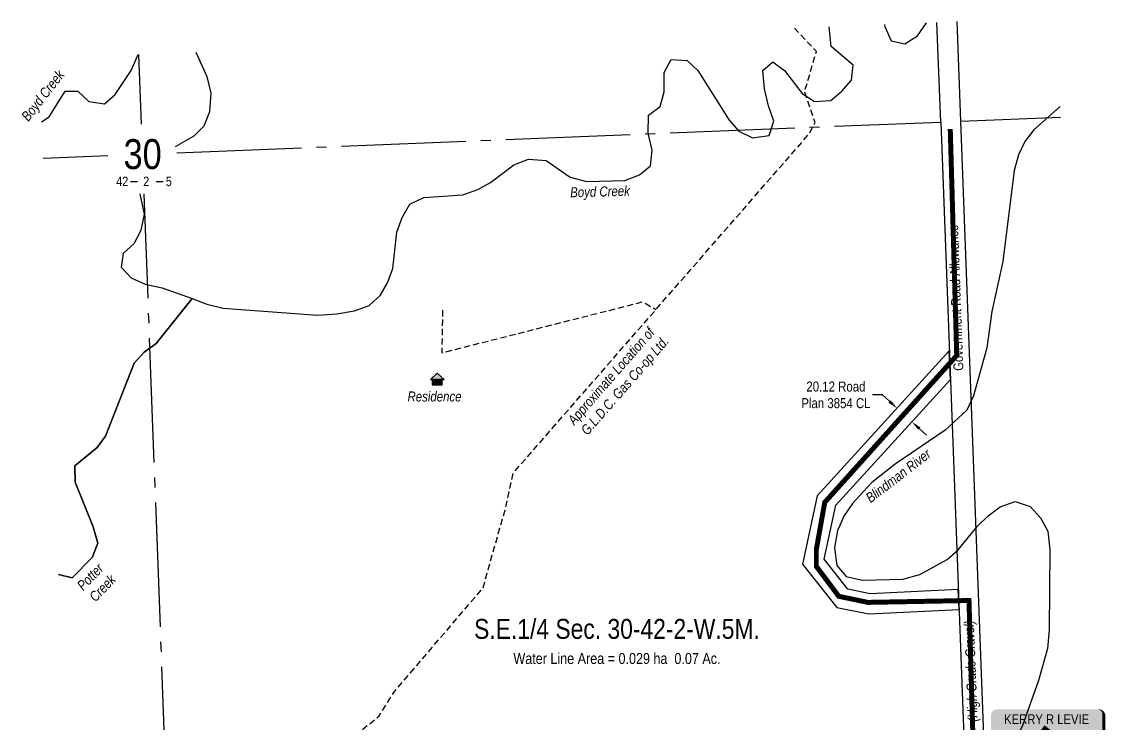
# Model space of a CAD drawing. Extents: x 670596 to 687743, y 5824540 to 5836613.
# Drawn here: x 684047 to 685134, y 5835908 to 5836613 of the extents above; entities that cross this region are included whole.
import ezdxf
from ezdxf.enums import TextEntityAlignment as Align

# ---------------------------------------------------------------- set-up
doc = ezdxf.new("R2010")
doc.units = 0
doc.header["$LTSCALE"] = 5
doc.header["$PDSIZE"] = 0.5
doc.linetypes.add('foc-QUARTERLINE', pattern=[33, 25, -3, 2, -3])
doc.linetypes.add('UG_PIPE', pattern=[1.875, 1.25, -0.625])
doc.layers.get('Defpoints').update_dxf_attribs({"color": 9})
for name, color, linetype in [('10', 1, 'Continuous'), ('9', 3, 'Continuous'), ('AS-OWNER', 7, 'Continuous'), ('AS-PIPE-UG', 44, 'UG_PIPE'), ('AS-RESIDENCE', 14, 'Continuous'), ('AS-ROADS', 254, 'Continuous'), ('C-SYMBOL', 7, 'Continuous'), ('L-AREAREQUIRED', 7, 'Continuous'), ('L-ROAD-T', 7, 'Continuous'), ('L-SEC', 7, 'Continuous'), ('L-SECLBL', 7, 'Continuous'), ('L-SECQ', 8, 'foc-QUARTERLINE'), ('L-TITLEDB', 4, 'Continuous'), ('T-WATER', 160, 'Continuous'), ('T-WATER-T', 170, 'Continuous')]:
    doc.layers.add(name, color=color, linetype=linetype)
doc.layers.add('T-TEXT', color=48, linetype='Continuous', lineweight=18)
doc.styles.add('100L', font='ARIALN.TTF', dxfattribs={"height": 11})
doc.styles.add('175L', font='ARIALN.TTF', dxfattribs={"height": 20})
doc.styles.add('80', font='ARIALN.TTF', dxfattribs={"height": 10})
doc.styles.add('80CG', font='ARIALN.TTF', dxfattribs={"height": 10})
doc.styles.add('80L', font='ARIALN.TTF', dxfattribs={"height": 10})
doc.styles.add('80LS', font='ARIALNI.TTF', dxfattribs={"height": 10})
doc.styles.add('foc-LtypeFont', font='ARIALN.TTF', dxfattribs={"height": 7.35})
doc.styles.add('SIMPLEX', font='ARIALN.TTF')
doc.linetypes.add('foc-TOPO-flowdirection-NOLINE', pattern='A,0,[">",foc-LtypeFont,S=0.3,R=0,X=0,Y=-0.945],-20,[">",foc-LtypeFont,S=0.3,R=0,X=0,Y=-0.945],0', length=20)
doc.dimstyles.new('Compass 5 000', dxfattribs={"dimscale": 5, "dimtxt": 9, "dimasz": 2, "dimexe": 0.2, "dimexo": 0.0625, "dimgap": 0.5, "dimtad": 0, "dimtih": 1, "dimtoh": 1, "dimzin": 0, "dimdsep": 46, "dimtxsty": '80CG', "dimcen": 0.1, "dimse1": 1, "dimse2": 1, "dimclrd": 256, "dimclrt": 256, "dimaunit": 1, "dimadec": 4, "dimazin": 0, "dimtfac": 0.06, "dimtofl": 0, "dimtmove": 0, "dimatfit": 1, "dimfxl": 0.2, "dimtolj": 1, "dimtzin": 0, "dimlwd": -1, "dimarcsym": 0})

# ---------------------------------------------------------------- blocks, each defined once
blk = doc.blocks.new('L-SECLBL')
at = {"layer": '9', "color": 7}
for p, q in [((-5.1, -27.8), (-12.3, -27.8)), ((20.7, -27.8), (13.5, -27.8))]:
    blk.add_line(p, q, dxfattribs=at)
at = {"layer": '10', "color": 2, "style": 'SIMPLEX'}
blk.add_attdef('SEC', text='', height=30, dxfattribs=at).set_placement((0, 0), align=Align.MIDDLE)
at = {"layer": '10', "color": 5, "style": '80L'}
blk.add_attdef('TWP', text='', height=9.5, dxfattribs=at).set_placement((-14.4, -27.4), align=Align.MIDDLE_RIGHT)
blk.add_attdef('RGE', text='', height=9.5, dxfattribs=at).set_placement((3.6, -27.4), align=Align.MIDDLE_CENTER)
blk.add_attdef('MER', text='', height=9.5, dxfattribs=at).set_placement((23.2, -27.4), align=Align.MIDDLE_LEFT)
blk = doc.blocks.new('*D562')
at = {"layer": 'Defpoints', "color": 0, "transparency": 16777216}
for p in [(684930.9, 5836231.1), (684945.8, 5836217.5), (684939.9, 5836211.1)]:
    blk.add_point(p, dxfattribs=at)
at = {"layer": 'L-TITLEDB', "transparency": 16777216}
for p, q in [((684910.3, 5836238.1), (684900.3, 5836238.1)), ((684917.7, 5836231.4), (684910.3, 5836238.1)), ((684947.3, 5836204.4), (684954.7, 5836197.7))]:
    blk.add_line(p, q, dxfattribs=at)
for points in [[(684918.8, 5836232.6), (684916.5, 5836230.2), (684925, 5836224.7)], [(684948.4, 5836205.6), (684946.2, 5836203.2), (684939.9, 5836211.1)]]:
    blk.add_solid(points, dxfattribs=at)
at = {"layer": 'L-TITLEDB', "transparency": 16777216, "insert": (684863.7, 5836238.1), "char_height": 10, "attachment_point": 5, "style": '80CG'}
blk.add_mtext('\\A1;20.12 Road\\PPlan 3854 CL', dxfattribs=at)
blk = doc.blocks.new('res_occ')
for points in [[(0.1, 0.89), (-1.26, -0.37), (1.46, -0.37)], [(-0.9, -1.43), (1.1, -1.43), (1.1, -0.37), (-0.9, -0.37)]]:
    blk.add_hatch(color=14).paths.add_polyline_path(points)
at = {"color": 14}
for points in [[(0.1, 0.89), (-1.26, -0.37), (1.46, -0.37)], [(-0.9, -1.43), (1.1, -1.43), (1.1, -0.37), (-0.9, -0.37)]]:
    blk.add_lwpolyline(points, close=True, dxfattribs=at)
blk = doc.blocks.new('*U876')
h = blk.add_hatch(color=59)
edge = h.paths.add_edge_path()
edge.add_line((-51.5, -20), (51.5, -20))
edge.add_arc((51.5, -14), 6, 270, 360)
edge.add_line((57.5, -14), (57.5, 12.5))
edge.add_arc((51.5, 12.5), 6, 0, 90)
edge.add_line((51.5, 18.5), (-51.5, 18.5))
edge.add_arc((-51.5, 12.5), 6, 90, 180)
edge.add_line((-57.5, 12.5), (-57.5, -14))
edge.add_arc((-51.5, -14), 6, 180, 270)
at = {"color": 1, "flags": 128}
blk.add_lwpolyline([(-51.5, -20, 3, 3, 0), (51.5, -20, 3, 3, 0.414214), (57.5, -14, 3, 3, 0), (57.5, 12.5, 3, 0, 0.414214), (51.5, 18.5, 0, 0, 0), (-51.5, 18.5, 0, 0, 0.414214), (-57.5, 12.5, 0, 0, 0), (-57.5, -14, 0, 3, 0.414214)], format="xyseb", close=True, dxfattribs=at)
blk.add_lwpolyline([(-120.8, -158.4, 0, 7.5, 0), (0, 0, 0, 0, 0)], format="xyseb", dxfattribs=at)
at = {"color": 1, "style": '80'}
blk.add_attdef('ENTER_TEXT_001', (-36.7, -5), '', height=10, dxfattribs=at)

msp = doc.modelspace()

# ---------------------------------------------------------------- linework, layer by layer
at = {"layer": 'AS-PIPE-UG', "flags": 128}
for points in [[(684204.29, 5835524.537), (684215.101, 5835526.366), (684245.053, 5835528.442), (684252.429, 5835539.268), (684259.554, 5835561.591), (684260.704, 5835576.792), (684258.154, 5835603.53), (684241.657, 5835643.852), (684245.144, 5835702.676), (684271.79, 5835715.247), (684296.906, 5835734.935), (684315.374, 5835757.576), (684336.618, 5835781.109), (684342.085, 5835792.528), (684358.393, 5835850.947), (684367.712, 5835874.654), (684385.078, 5835899.207), (684405.761, 5835915.837), (684420.384, 5835939.558), (684509.727, 5836044.342), (684533.174, 5836127.251), (684540.3, 5836159.809), (684836.741, 5836499.924), (684842.956, 5836511.571), (684832.296, 5836542.649), (684844.192, 5836582.73), (684822.059, 5836606.177)], [(684469.169, 5836323.004), (684468.529, 5836280.393), (684669.981, 5836331.526), (684683.167, 5836323.724)]]:
    msp.add_lwpolyline(points, dxfattribs=at)
at = {"layer": 'AS-ROADS', "flags": 128}
msp.add_lwpolyline([(684875.415, 5835690.945, 5, 5, 0), (684886.834, 5835714.662, 5, 5, 0), (684925.878, 5835742.17, 5, 5, 0), (684978.845, 5835786.274, 5, 5, 0), (685001.386, 5835885.304, 5, 5, 0), (684997.16, 5836031.736, 5, 5, 0), (684895.725, 5836029.859, 5, 5, 0), (684866.609, 5836035.96, 5, 5, 0), (684844.068, 5836065.998, 5, 5, 0), (684844.068, 5836082.894, 5, 5, 0), (684852.521, 5836130.297, 5, 5, 0), (684984.874, 5836277.713, 5, 5, 0), (684978.378, 5836504.989, 0, 0, 0)], format="xyseb", dxfattribs=at)
at = {"layer": 'L-SEC', "flags": 128}
for points in [[(684968.819, 5836511.997), (684965.046, 5836611.923)], [(684988.92, 5836512.748), (684985.145, 5836612.731)], [(684968.819, 5836511.997), (684999.025, 5835707.492)], [(685019.125, 5835708.264), (684988.92, 5836512.748)]]:
    msp.add_lwpolyline(points, dxfattribs=at)
at = {"layer": 'L-SECQ', "flags": 128}
for points in [[(684167.352, 5836509.809), (684164.728, 5836579.757)], [(684202.89, 5836481.21), (684968.819, 5836511.997)], [(684988.918, 5836512.805), (685088.838, 5836516.821)], [(684068.569, 5836475.812), (684133.663, 5836478.428)], [(684198.651, 5835675.517), (684169.976, 5836439.859)]]:
    msp.add_lwpolyline(points, dxfattribs=at)
at = {"layer": 'L-TITLEDB', "flags": 128}
msp.add_lwpolyline([(684977.447, 5836282.222), (684845.073, 5836136.832), (684830.243, 5836068.242), (684864.62, 5836024.736), (684896.7, 5836018.324), (684987.196, 5836022.563), (684986.441, 5836042.665), (684898.222, 5836038.533), (684875.816, 5836043.011), (684851.909, 5836073.267), (684863.59, 5836127.293), (684978.524, 5836253.527)], close=True, dxfattribs=at)
at = {"layer": 'T-WATER'}
for points in [[(684165.692, 5836439.938), (684169.963, 5836419.565), (684166.535, 5836403.009), (684159.761, 5836389.846), (684148.79, 5836380.186), (684146.935, 5836366.41), (684157.047, 5836355.645), (684171.116, 5836349.347), (684188.073, 5836345.538), (684218.115, 5836334.717), (684232.709, 5836329.185), (684249.081, 5836325.229), (684343.807, 5836318.154), (684363.268, 5836319.43), (684380.792, 5836322.564), (684395.784, 5836327.799), (684406.549, 5836337.909), (684413.924, 5836350.504), (684419.23, 5836365.008), (684423.269, 5836401.331), (684428.892, 5836416.301), (684436.253, 5836429.476), (684450.295, 5836436.32), (684489.613, 5836438.756), (684504.472, 5836444.121), (684517.394, 5836451.272), (684540.614, 5836468.986), (684555.466, 5836474.673), (684573.153, 5836473.362), (684597.134, 5836456.492), (684613.64, 5836452.41), (684652.007, 5836453.45), (684666.732, 5836458.939), (684677.648, 5836468.143), (684679.395, 5836483.876), (684675.555, 5836500.86), (684675.748, 5836518.785), (684687.455, 5836527.673), (684691.384, 5836542.348), (684691.614, 5836561.645), (684698.457, 5836574.617), (684714.432, 5836573.856), (684725.116, 5836563.819), (684756.499, 5836513.756), (684766.418, 5836502.858), (684779.904, 5836496.286), (684796.792, 5836498.62), (684801.515, 5836512.85), (684795.942, 5836528.358), (684792.233, 5836545.281), (684790.452, 5836563.82), (684800.468, 5836572.282), (684812.169, 5836563.643), (684829.874, 5836540.749), (684842.086, 5836532.644), (684858.614, 5836533.467), (684869.656, 5836542.866), (684879.289, 5836553.872), (684881.177, 5836569.152), (684858.99, 5836587.693), (684857.04, 5836607.582)], [(684912.352, 5836609.806), (684912.831, 5836607.778), (684918.968, 5836593.398), (684932.894, 5836590.627), (684945.673, 5836598.367), (684954.561, 5836611.502)], [(685088.439, 5836527.424), (685062.324, 5836504.136), (685053.165, 5836492.424), (685046.658, 5836479.004), (685042.423, 5836463.409), (685031.09, 5836372.12), (685020.228, 5836321.847), (685015.078, 5836285.435), (685001.622, 5836237.134), (684995.137, 5836222.734), (684973.405, 5836202.831), (684923.018, 5836168.433), (684899.613, 5836150.195), (684891.637, 5836141.502), (684880.261, 5836129.101), (684871.583, 5836116.287), (684867.584, 5836107.037), (684865.36, 5836101.894), (684862.136, 5836084.949), (684864.691, 5836066.889), (684874.027, 5836055.78), (684890.458, 5836052.084), (684930.654, 5836053.23), (684947.951, 5836057.797), (684975.412, 5836072.985), (684986.386, 5836082.514), (685005.807, 5836106.421), (685016.304, 5836116.855), (685028.275, 5836125.62), (685043.326, 5836131.182), (685058.675, 5836126.158), (685068.867, 5836114.74), (685076.095, 5836101.296), (685078.266, 5836082.899), (685077.489, 5836002.306), (685075.939, 5835983.567), (685066.707, 5835951.381), (685050.453, 5835905.373)], [(685088.439, 5836527.424), (685062.324, 5836504.136), (685053.165, 5836492.424), (685046.658, 5836479.004), (685042.423, 5836463.409), (685031.09, 5836372.12), (685020.228, 5836321.847), (685015.078, 5836285.435), (685001.622, 5836237.134), (684995.137, 5836222.734), (684973.405, 5836202.831), (684923.018, 5836168.433), (684899.613, 5836150.195), (684891.637, 5836141.502)]]:
    msp.add_lwpolyline(points, dxfattribs=at)
at = {"layer": 'T-WATER', "linetype": 'foc-TOPO-flowdirection-NOLINE', "flags": 128}
for points in [[(684165.693, 5836439.939), (684169.964, 5836419.566), (684166.536, 5836403.01), (684159.762, 5836389.847), (684148.791, 5836380.187), (684146.936, 5836366.411), (684157.048, 5836355.646), (684171.117, 5836349.348), (684188.074, 5836345.539), (684218.116, 5836334.718), (684232.71, 5836329.187), (684249.082, 5836325.231), (684343.808, 5836318.156), (684363.269, 5836319.432), (684380.793, 5836322.566), (684395.785, 5836327.801), (684406.55, 5836337.911), (684413.925, 5836350.506), (684419.231, 5836365.01), (684423.27, 5836401.333), (684428.893, 5836416.302), (684436.254, 5836429.477), (684450.296, 5836436.322), (684489.614, 5836438.757), (684504.473, 5836444.123), (684517.395, 5836451.274), (684540.615, 5836468.987), (684555.467, 5836474.674), (684573.154, 5836473.363), (684597.135, 5836456.493), (684613.641, 5836452.411), (684652.008, 5836453.452), (684666.733, 5836458.941), (684677.649, 5836468.144), (684679.396, 5836483.877), (684675.556, 5836500.862), (684675.749, 5836518.786), (684687.456, 5836527.674), (684691.385, 5836542.35), (684691.615, 5836561.647), (684698.458, 5836574.619), (684714.433, 5836573.857), (684725.117, 5836563.821), (684756.5, 5836513.758), (684766.419, 5836502.859), (684779.905, 5836496.288), (684796.793, 5836498.622), (684801.516, 5836512.851), (684795.943, 5836528.36), (684792.234, 5836545.283), (684790.453, 5836563.821), (684800.469, 5836572.284), (684812.17, 5836563.645), (684829.875, 5836540.751), (684842.087, 5836532.646), (684858.615, 5836533.468), (684869.657, 5836542.868), (684879.29, 5836553.873), (684881.178, 5836569.153), (684858.991, 5836587.694), (684857.041, 5836607.583)], [(684912.354, 5836609.806), (684912.832, 5836607.78), (684918.969, 5836593.399), (684932.895, 5836590.629), (684945.674, 5836598.369), (684954.561, 5836611.502)], [(684067.205, 5836512.167), (684074.687, 5836517.078), (684090.795, 5836542.942), (684103.484, 5836542.893), (684114.368, 5836532.73), (684130.186, 5836530.138), (684141.028, 5836539.73), (684157.114, 5836563.629), (684163.863, 5836579.722)], [(684221.915, 5836582.056), (684232.98, 5836557.645), (684236.745, 5836541.114), (684235.393, 5836522.312), (684229.889, 5836507.935), (684219.846, 5836497.71), (684201.213, 5836487.214)], [(685088.439, 5836527.425), (685062.324, 5836504.136), (685053.165, 5836492.424), (685046.658, 5836479.005), (685042.423, 5836463.41), (685031.09, 5836372.121), (685020.228, 5836321.848), (685015.078, 5836285.436), (685001.622, 5836237.135), (684995.137, 5836222.734), (684973.405, 5836202.832), (684923.018, 5836168.433), (684899.613, 5836150.195), (684891.637, 5836141.502), (684880.261, 5836129.102), (684871.583, 5836116.288), (684867.584, 5836107.037), (684865.36, 5836101.894), (684862.136, 5836084.949), (684864.691, 5836066.889), (684874.027, 5836055.78), (684890.458, 5836052.085), (684930.654, 5836053.231), (684947.951, 5836057.797), (684975.412, 5836072.986), (684986.386, 5836082.514), (685005.807, 5836106.421), (685016.304, 5836116.855), (685028.275, 5836125.62), (685043.326, 5836131.183), (685058.675, 5836126.158), (685068.867, 5836114.741), (685076.095, 5836101.296), (685078.266, 5836082.9), (685077.489, 5836002.306), (685075.939, 5835983.567), (685066.707, 5835951.382), (685050.453, 5835905.374), (685028.836, 5835865.395), (685003.872, 5835808.01), (684972.159, 5835715.619), (684968.224, 5835708.684), (684953.463, 5835682.667), (684919.588, 5835622.964), (684921.858, 5835606.009), (684935.286, 5835599.11), (684953.412, 5835601.667), (684990.455, 5835606.406), (685034.343, 5835624.049), (685051.576, 5835628.548), (685071.291, 5835630.159), (685090.154, 5835628.938), (685102.565, 5835620.709), (685107.683, 5835605.124), (685107.813, 5835566.474), (685094.711, 5835454.543), (685059.305, 5835324.922), (685052.065, 5835312.139), (685042.356, 5835301.592), (685017.113, 5835265.851), (685006.471, 5835256.133), (684993.308, 5835247.995), (684951.039, 5835228.099), (684912.641, 5835204.691), (684880.557, 5835181.227), (684864.881, 5835169.763), (684802.027, 5835107.556), (684783.82, 5835084.918), (684764.731, 5835042.968), (684760.905, 5835026.598), (684759.61, 5835008.191), (684760.387, 5834987.738), (684767.647, 5834952.057), (684780.589, 5834922.714), (684788.831, 5834910.73), (684802.664, 5834903.251), (684835.773, 5834896.588), (684871.968, 5834892.349), (684923.39, 5834882.688), (684941.282, 5834880.987), (684956.579, 5834875.372), (684982.746, 5834860.185), (684992.649, 5834850.004), (684999.506, 5834835.635), (684999.061, 5834817.182), (684988.692, 5834786.15), (684974.864, 5834757.723), (684958.599, 5834733.035), (684937.869, 5834712.174), (684936.287, 5834710.779)], [(684084.248, 5836057.874), (684097.688, 5836054.338), (684117.702, 5836075.048), (684123.469, 5836089.438), (684118.726, 5836105.812), (684100.936, 5836150.419), (684100.311, 5836166.949), (684122.732, 5836185.299), (684131.308, 5836196.803), (684160.044, 5836269.966), (684170.136, 5836280.915), (684181.977, 5836289.676), (684218.115, 5836334.717)]]:
    msp.add_lwpolyline(points, dxfattribs=at)
at = {"layer": 'T-WATER', "flags": 128}
for points in [[(684067.205, 5836512.166), (684074.686, 5836517.077), (684090.794, 5836542.941), (684103.483, 5836542.892), (684114.367, 5836532.729), (684130.185, 5836530.137), (684141.027, 5836539.729), (684157.113, 5836563.628), (684163.862, 5836579.722)], [(684221.913, 5836582.055), (684232.979, 5836557.644), (684236.744, 5836541.113), (684235.392, 5836522.311), (684229.888, 5836507.934), (684219.845, 5836497.709), (684201.212, 5836487.213)], [(684218.115, 5836334.717), (684181.977, 5836289.676), (684170.136, 5836280.915), (684160.044, 5836269.966), (684131.308, 5836196.803), (684122.732, 5836185.299), (684100.311, 5836166.949), (684100.936, 5836150.419), (684118.726, 5836105.812), (684123.469, 5836089.438), (684117.702, 5836075.048), (684097.688, 5836054.338), (684084.248, 5836057.874)]]:
    msp.add_lwpolyline(points, dxfattribs=at)

# ---------------------------------------------------------------- block references
at = {"layer": 'AS-OWNER'}
ref = msp.add_blockref('*U876', (685075.824, 5835904.253), dxfattribs=dict(at, xscale=0.9841299212598432, yscale=0.9841299212598432, zscale=0.9841299212598432))
ref.add_attrib('ENTER_TEXT_001', 'KERRY R LEVIE', (685032.428, 5835907.708), dxfattribs={"layer": '0', "color": 1, "height": 9.8413, "style": '80'})
ref.add_attrib('ENTER_TEXT_002', 'C. of T. 242 091 526', (685023.738, 5835891.132), dxfattribs={"layer": '0', "color": 1, "height": 9.8413, "style": '80'})
at = {"layer": 'AS-RESIDENCE', "xscale": 4.999999999999989, "yscale": 4.999999999999989, "zscale": 4.999999999999989}
msp.add_blockref('res_occ', (684463.387, 5836255.49), dxfattribs=at)
at = {"layer": 'L-SECLBL'}
msp.add_blockref('L-SECLBL', (684168.477, 5836479.827), dxfattribs=at).add_auto_attribs({'SEC': '30', 'TWP': '42', 'RGE': '2', 'MER': '5'})

# ---------------------------------------------------------------- texts
at = {"layer": 'AS-PIPE-UG', "insert": (684580.839, 5836198.779), "char_height": 10, "attachment_point": 1, "rotation": 48.924934, "style": '175L'}
msp.add_mtext_dynamic_manual_height_columns('\\pi19.835;{\\fArial Narrow|b0|i1|c0|p34;Approximate Location of\\P\\pi20.759;G.L.D.C. Gas Co-op Ltd.}', width=164.71119, gutter_width=100, heights=[0], dxfattribs=at)
at = {"layer": 'AS-RESIDENCE', "insert": (684434.11, 5836241.527), "char_height": 10, "attachment_point": 1, "style": '175L'}
msp.add_mtext_dynamic_manual_height_columns('{\\fArial Narrow|b0|i1|c0|p34;Residence}', width=18.19126, gutter_width=100, heights=[0], dxfattribs=at)
at = {"layer": 'C-SYMBOL', "color": 3, "style": '175L'}
msp.add_text('S.E.1/4 Sec. 30-42-2-W.5M.', height=20, dxfattribs=at).set_placement((684644.132, 5835987.257), align=Align.BOTTOM_CENTER)
at = {"layer": 'L-AREAREQUIRED', "color": 5, "style": '100L'}
msp.add_text('Water Line Area = 0.029 ha  0.07 Ac.', height=11, dxfattribs=at).set_placement((684644.132, 5835964.757), align=Align.BOTTOM_CENTER)
at = {"layer": 'L-ROAD-T', "style": '80L'}
msp.add_text('Government Road Allowance', height=9.84252, rotation=92.150221, dxfattribs=at).set_placement((684983.964, 5836335.567), align=Align.MIDDLE_CENTER)
at = {"layer": 'T-TEXT', "style": '80LS'}
msp.add_text('(High Grade Gravel)', height=9.84252, rotation=92.150221, dxfattribs=at).set_placement((684999.062, 5835960.918), align=Align.MIDDLE_CENTER)
at = {"layer": 'T-WATER-T', "attachment_point": 1}
for s, width, gutter_width, insert, char_height, rotation, style in [('\\pi30.577;{\\fArial Narrow|b0|i1|c0|p34;Boyd Creek}', 121.11405, 100, (684027.208, 5836493.978), 10, 52.072883, '175L'), ('\\pi30.577;{\\fArial Narrow|b0|i1|c0|p34;Boyd Creek}', 121.11405, 100, (684566.515, 5836445.568), 10, 1.543969, '175L'), ('{\\fArial Narrow|b0|i1|c0|p34;Blindman River}', 78.76303, 100, (684892.442, 5836137.149), 10, 37.686661, '175L'), ('\\pi0.32811;{\\fArial Narrow|b0|i1|c0|p34;Potter\\P\\pi0.77144;Creek}', 31.66207, 55, (684101.476, 5836047.76), 9.99881, 45.97963, '100L')]:
    msp.add_mtext_dynamic_manual_height_columns(s, width=width, gutter_width=gutter_width, heights=[0], dxfattribs=dict(at, insert=insert, char_height=char_height, rotation=rotation, style=style))

# ---------------------------------------------------------------- dimensions: what is measured, and where the dimension line sits
at = {"layer": 'L-TITLEDB'}
dim = msp.add_linear_dim(base=(684939.919, 5836211.126), p1=(684930.883, 5836231.08), p2=(684945.757, 5836217.538), angle=317.682649, text='20.12 Road\\PPlan 3854 CL', dimstyle='Compass 5 000', dxfattribs=at)
dim.commit()
dim.dimension.update_dxf_attribs({"geometry": '*D562', "text_midpoint": (684863.702, 5836238.133), "dimtype": 161})

doc.saveas('drawing.dxf')
